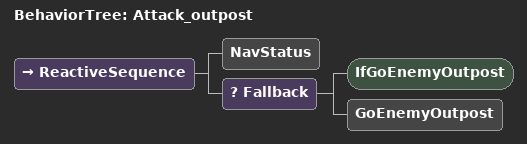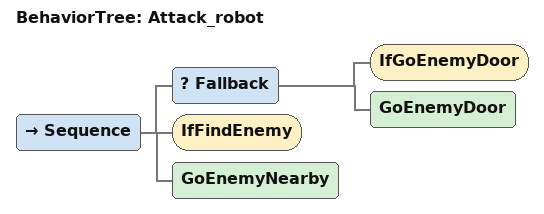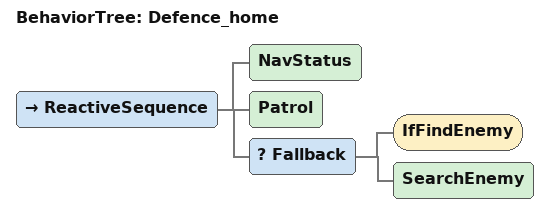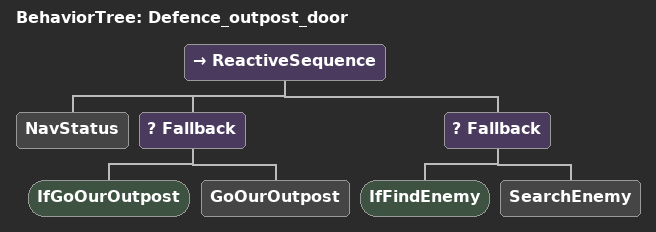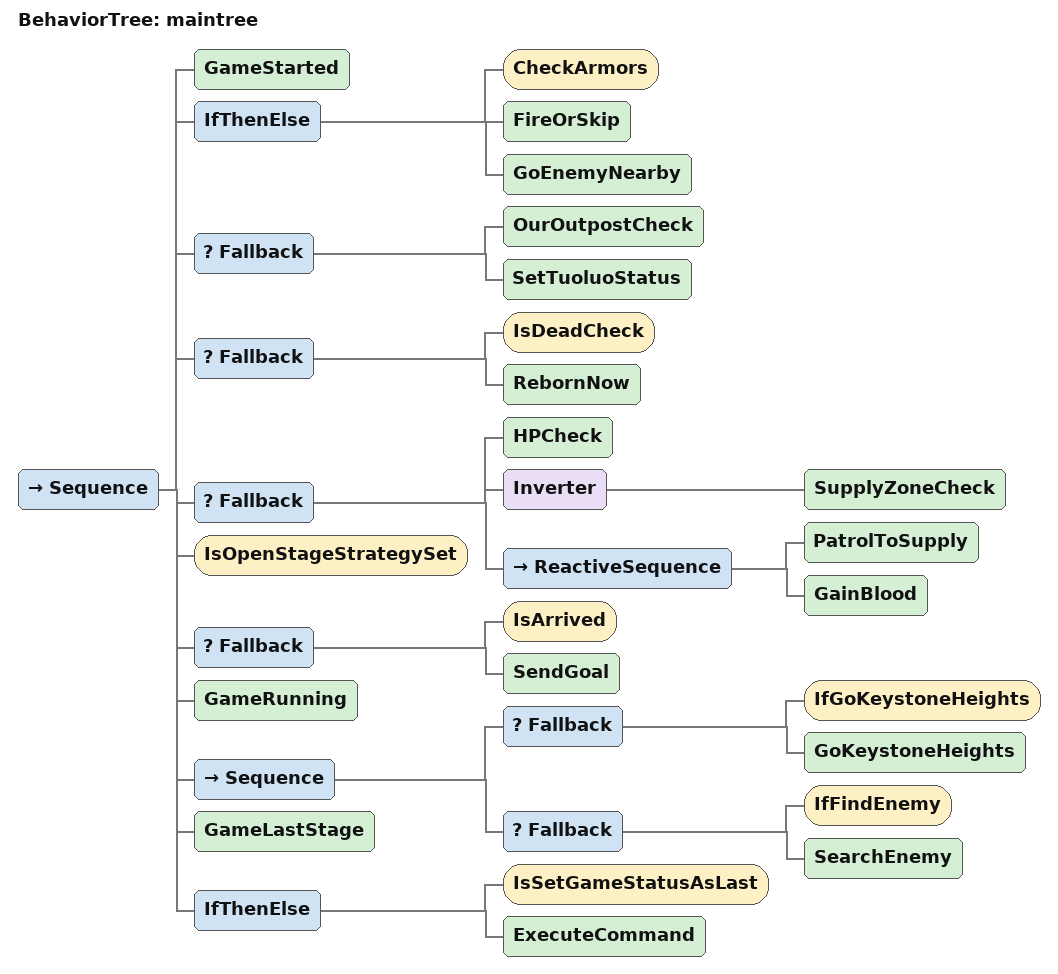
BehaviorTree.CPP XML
<?xml version="1.0" encoding="UTF-8"?>
<root BTCPP_format="4">
  <include path=""/>

  <BehaviorTree ID="Attack_outpost">
    <ReactiveSequence>
      <NavStatus/>
      <Fallback>
        <IfGoEnemyOutpost/>
        <GoEnemyOutpost/>
      </Fallback>
    </ReactiveSequence>
  </BehaviorTree>

  <BehaviorTree ID="Attack_robot">
    <Sequence>
      <Fallback>
        <IfGoEnemyDoor/>
        <GoEnemyDoor/>
      </Fallback>
      <IfFindEnemy/>
      <GoEnemyNearby/>
    </Sequence>
  </BehaviorTree>

  <BehaviorTree ID="Defence_home">
    <ReactiveSequence>
      <NavStatus/>
      <Patrol/>
      <Fallback>
        <IfFindEnemy/>
        <SearchEnemy/>
      </Fallback>
    </ReactiveSequence>
  </BehaviorTree>

  <BehaviorTree ID="Defence_outpost_door">
    <ReactiveSequence>
      <NavStatus/>
      <Fallback>
        <IfGoOurOutpost/>
        <GoOurOutpost/>
      </Fallback>
      <Fallback>
        <IfFindEnemy/>
        <SearchEnemy/>
      </Fallback>
    </ReactiveSequence>
  </BehaviorTree>

  <BehaviorTree ID="maintree">
    <Sequence>
      <GameStarted/>
      <IfThenElse>
        <CheckArmors/>
        <FireOrSkip/>
        <GoEnemyNearby/>
      </IfThenElse>
      <Fallback>
        <OurOutpostCheck/>
        <SetTuoluoStatus/>
      </Fallback>
      <Fallback>
        <IsDeadCheck/>
        <RebornNow/>
      </Fallback>
      <Fallback>
        <HPCheck/>
        <Inverter>
          <SupplyZoneCheck/>
        </Inverter>
        <ReactiveSequence>
          <PatrolToSupply/>
          <GainBlood/>
        </ReactiveSequence>
      </Fallback>
      <IsOpenStageStrategySet/>
      <Fallback>
        <IsArrived/>
        <SendGoal/>
      </Fallback>
      <GameRunning/>
      <Sequence>
        <Fallback>
          <IfGoKeystoneHeights/>
          <GoKeystoneHeights/>
        </Fallback>
        <Fallback>
          <IfFindEnemy/>
          <SearchEnemy/>
        </Fallback>
      </Sequence>
      <GameLastStage/>
      <IfThenElse>
        <IsSetGameStatusAsLast/>
        <ExecuteCommand/>
      </IfThenElse>
    </Sequence>
  </BehaviorTree>

</root>
